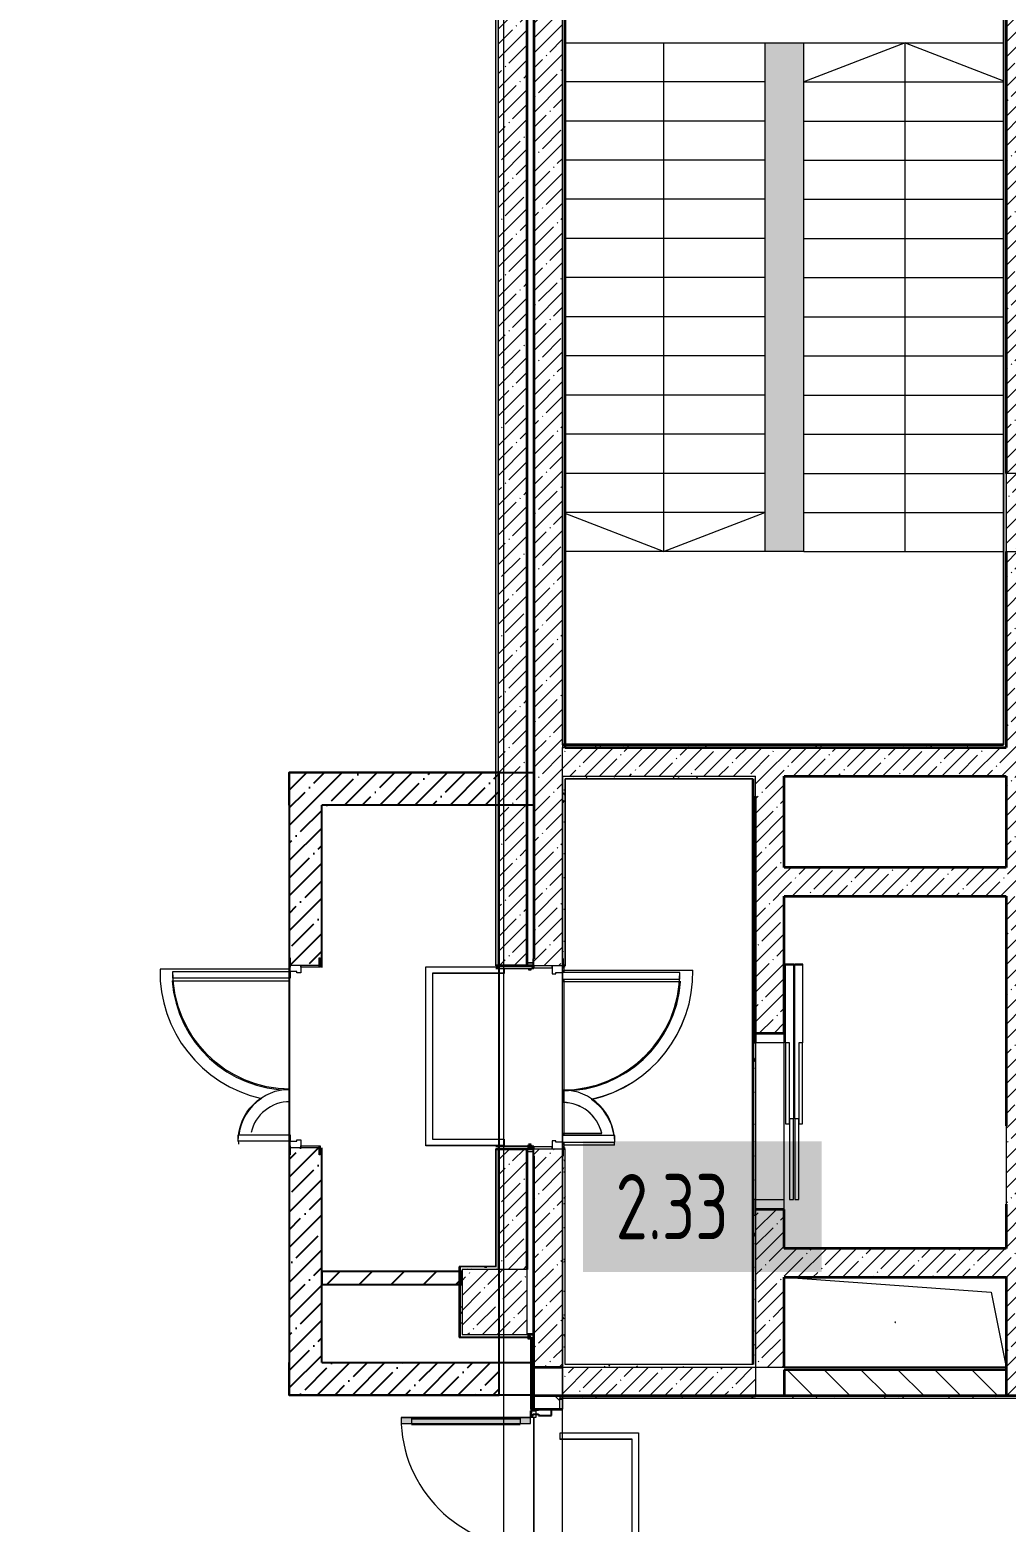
# Model space of a CAD drawing. Header units: millimetres. Extents: x 3914 to 443608, y -156176 to 78197.
# Drawn here: x 209643 to 217124, y -136715 to -125279 of the extents above; entities that cross this region are included whole.
import ezdxf

# ---------------------------------------------------------------- set-up
doc = ezdxf.new("R2010")
doc.units = ezdxf.units.MM
doc.linetypes.add('Осевая', pattern=[6350, 1270, -952.5, 3175, -952.5])
doc.layers.add('A-AREA-PATT-2', color=7, linetype='Continuous', lineweight=5, true_color=0xcde0ef, transparency=1)
for name, color, linetype, lineweight in [('A-DETL-GENF', 7, 'Continuous', 9), ('A-DOOR-1', 7, 'Continuous', 5), ('A-FLOR', 7, 'Continuous', 9), ('A-FLOR-PATT-1', 7, 'Continuous', 5), ('A-GENM', 7, 'Continuous', 9), ('A-GLAZ-CWMG', 7, 'Continuous', 9), ('A-GLAZ-CWMG-1', 7, 'Continuous', 25), ('A-WALL', 7, 'Continuous', 5), ('A-WALL-1', 7, 'Continuous', 35), ('I-WALL', 7, 'Continuous', 5), ('S-COLS', 7, 'Continuous', 9), ('S-COLS-1', 7, 'Continuous', 5), ('S-STRS', 7, 'Continuous', 9), ('S-STRS-ANNO', 7, 'Continuous', 5), ('Оси', 7, 'Continuous', 9), ('Оси-2', 7, 'Осевая', 9)]:
    doc.layers.add(name, color=color, linetype=linetype, lineweight=lineweight)
doc.layers.add('A-DOOR-FRAM-1', color=7, linetype='Continuous', lineweight=5, true_color=0xc0c0c0)
doc.layers.add('A-WALL-FNSH-1', color=9, linetype='Continuous', lineweight=5, true_color=0x808080)
doc.styles.add('СПДС', font='ГОСТ тип А.ttf', dxfattribs={"width": 0.9})
pattern_1 = [(45, (174964.42, -145977.62), (-114.04925, 114.04925), []), (45, (175078.47, -145977.62), (-114.04925, 114.04925), [201.612, -40.322, 6.706, -33.617])]
pattern_2 = [(135, (174964.42, -145977.62), (-141.4214, -141.4214), [])]
pattern_3 = [(0, (174964.42, -145977.62), (243.84, 60.96), [20.117, -162.763, 20.117, -162.763, -975.36]), (0, (174964.42, -145977.62), (243.84, 60.96), [-365.76, 20.117, -345.643, 20.117, -162.763, -426.72]), (0, (174964.42, -145977.62), (243.84, 60.96), [-914.4, 20.117, -101.803, 20.117, -284.683]), (120, (175055.86, -145947.14), (-174.71291, 180.691634), [20.117, -162.763, 20.117, -162.763, -975.36]), (120, (175055.86, -145947.14), (-174.71291, 180.691634), [-365.76, 20.117, -345.643, 20.117, -162.763, -426.72]), (120, (175055.86, -145947.14), (-174.71291, 180.691634), [-914.4, 20.117, -101.803, 20.117, -284.683]), (240, (175086.34, -145825.22), (-69.12709, -241.651634), [20.117, -162.763, 20.117, -162.763, -975.36]), (240, (175086.34, -145825.22), (-69.12709, -241.651634), [-365.76, 20.117, -345.643, 20.117, -162.763, -426.72]), (240, (175086.34, -145825.22), (-69.12709, -241.651634), [-914.4, 20.117, -101.803, 20.117, -284.683])]
pattern_4 = [(45, (26230.43, -145970.69), (-134.70384, 134.70384), []), (45, (26365.13, -145970.69), (-134.70384, 134.70384), [238.125, -47.625, 0, -47.625])]

# ---------------------------------------------------------------- blocks, each defined once
blk = doc.blocks.new('BSC_Колонна _Прямоугольная - 600х600-V314-Объем проектирования 2 этажа')
at = {"layer": 'S-COLS-1'}
h = blk.add_hatch(dxfattribs=at)
h.set_pattern_fill('FP_67', color=256, style=0, pattern_type=2)
h.set_pattern_definition([(45, (-42460, -17000), (-114.04925, 114.04925), []), (45, (-42345.95, -17000), (-114.04925, 114.04925), [201.613, -40.323, 6.706, -33.617])])
h.paths.add_polyline_path([(-300, -300), (300, -300), (300, 300), (-300, 300), (-300, 3)])
for p, q in [((300, 300), (-300, 300)), ((-300, 300), (-300, -300)), ((300, -300), (300, 300)), ((-300, -300), (300, -300))]:
    blk.add_line(p, q, dxfattribs=at)
blk = doc.blocks.new('BSC_Колонна _Прямоугольная - 500х500-V428-Объем проектирования 2 этажа')
at = {"layer": 'S-COLS-1'}
h = blk.add_hatch(dxfattribs=at)
h.set_pattern_fill('FP_180', color=256, style=0, pattern_type=2)
h.set_pattern_definition([(45, (-38240, -10950), (-114.04925, 114.04925), []), (45, (-38125.95, -10950), (-114.04925, 114.04925), [201.613, -40.323, 6.706, -33.617])])
h.paths.add_polyline_path([(177, -250), (250, -250), (250, 250), (-250, 250), (-250, -250)])
for p, q in [((250, 250), (-250, 250)), ((-250, 250), (-250, -250)), ((250, -250), (250, 250)), ((-250, -250), (250, -250))]:
    blk.add_line(p, q, dxfattribs=at)
blk = doc.blocks.new('GM_Отверстие прямоугольное _в плите_ - Отверстие-24275187-Объем проектирования 2 этажа')
at = {"layer": 'A-GENM'}
for p, q in [((-230, 735), (345, 850)), ((345, 850), (345, -850)), ((345, -850), (345, 850)), ((-345, -850), (-230, 735))]:
    blk.add_line(p, q, dxfattribs=at)
for start, end in [(360, 180), (180, 360)]:
    blk.add_arc((0, 0), 2.5, start, end, dxfattribs=at)
blk = doc.blocks.new('Прямоугольный импост - Импост структурный с накладкой - 160мм Темный-31239248-Объем проектирования 2 этажа')
at = {"layer": 'A-GLAZ-CWMG-1'}
for p, q in [((0, 17), (-50, 17)), ((-50, 17), (-50, 0)), ((-50, 0), (-40, 0)), ((-40, 0), (-40, -40)), ((-10, -40), (-10, 0)), ((-10, 0), (0, 0)), ((0, 0), (0, 17)), ((-40, -40), (-50, -40)), ((-50, -40), (-50, -140)), ((0, -40), (-10, -40)), ((0, -140), (0, -40)), ((-50, -140), (0, -140))]:
    blk.add_line(p, q, dxfattribs=at)
blk = doc.blocks.new('110_Дверь_СКБ_2Ст - Д-2 1450x2100h_Лестничная клетка EIS60-31576737-Объем проектирования 2 этажа')
at = {"layer": 'A-DOOR-1'}
for p, q in [((-637.5, 1010), (-637.5, 110)), ((-587.5, 1010), (-637.5, 1010)), ((-587.5, 110), (-587.5, 1010)), ((662.5, 510), (612.5, 510)), ((612.5, 510), (612.5, 110)), ((662.5, 110), (662.5, 510)), ((-637.5, 110), (-587.5, 110)), ((612.5, 110), (662.5, 110))]:
    blk.add_line(p, q, dxfattribs=at)
for centre, radius, start, end in [((-637.5, 110), 900, 0, 90), ((662.5, 110), 400, 90, 180)]:
    blk.add_arc(centre, radius, start, end, dxfattribs=at)
at = {"layer": 'A-DOOR-FRAM-1'}
for p, q in [((-672.5, 118), (-742.5, 118)), ((-742.5, 118), (-742.5, 110)), ((-672.5, 110), (-672.5, 118)), ((767.5, 118), (697.5, 118)), ((697.5, 118), (697.5, 110)), ((767.5, 110), (767.5, 118)), ((-742.5, 110), (-672.5, 110)), ((-637.5, 110), (-687.5, 110)), ((-687.5, 110), (-687.5, 30)), ((-687.5, 30), (-627.5, 30)), ((-672.5, 30), (-687.5, 30)), ((-687.5, 30), (-687.5, -110)), ((-672.5, -110), (-672.5, 30)), ((-637.5, 60), (-637.5, 110)), ((-627.5, 60), (-637.5, 60)), ((-627.5, 30), (-627.5, 60)), ((662.5, 60), (652.5, 60)), ((652.5, 60), (652.5, 30)), ((652.5, 30), (712.5, 30)), ((662.5, 110), (662.5, 60)), ((712.5, 110), (662.5, 110)), ((697.5, 110), (767.5, 110)), ((712.5, 30), (697.5, 30)), ((697.5, 30), (697.5, -110)), ((712.5, 30), (712.5, 110)), ((712.5, -110), (712.5, 30)), ((-672.5, -110), (-742.5, -110)), ((-742.5, -110), (-742.5, -118)), ((-687.5, -110), (-672.5, -110)), ((-672.5, -118), (-672.5, -110)), ((697.5, -110), (712.5, -110)), ((767.5, -110), (697.5, -110)), ((697.5, -110), (697.5, -118)), ((767.5, -118), (767.5, -110)), ((-742.5, -118), (-672.5, -118)), ((697.5, -118), (767.5, -118))]:
    blk.add_line(p, q, dxfattribs=at)

msp = doc.modelspace()

# ---------------------------------------------------------------- hatches: boundary and pattern name
at = {"linetype": 'ByBlock', "ltscale": 0.5}
h = msp.add_hatch(dxfattribs=at)
h.set_pattern_fill('ANSI35', color=256, scale=30)
h.set_pattern_definition(pattern_4)
h.paths.add_polyline_path([(211879.7, -131220.7), (213239.7, -131220.7), (213239.7, -130970.7), (211629.7, -130970.7), (211629.7, -131220.7), (211629.7, -132465.2), (211879.7, -132465.2)])
h = msp.add_hatch(dxfattribs=at)
h.set_pattern_fill('ANSI35', color=256, scale=30)
h.set_pattern_definition(pattern_4)
h.paths.add_polyline_path([(211879.7, -133845.7), (211629.7, -133845.7), (211629.7, -135740.7), (213239.7, -135740.7), (213239.7, -135490.7), (211879.7, -135490.7)])
h = msp.add_hatch()
h.set_pattern_fill('ANSI31', color=256, scale=55)
h.set_pattern_definition([(45, (380452.84, -118978.15), (-123.47852, 123.47852), [])])
h.paths.add_polyline_path([(212954.4, -134793.2), (211879.7, -134793.2), (211879.7, -134892.8), (212954.4, -134892.8)])
at = {"layer": 'A-AREA-PATT-2'}
h = msp.add_hatch(color=256, dxfattribs=at)
h.paths.add_polyline_path([(215574.4, -129277.6), (215574.4, -125377.6), (215274.4, -125377.6), (215274.4, -129277.6)])
h.paths.add_polyline_path([(213744.4, -125377.6), (213744.4, -125370.1), (213734.4, -125370.1), (213734.4, -125377.6), (213741.4, -125377.6)])
h = msp.add_hatch(color=256, dxfattribs=at)
h.paths.add_polyline_path([(213480.4, -138057.1), (213483.9, -138056.6), (213481.8, -138046.6), (213473.9, -138046.6), (213473.9, -138057.1)])
h.paths.add_polyline_path([(195214.4, -138057.1), (195214.4, -137447.2), (195184.4, -137447.2), (195184.4, -138057.1), (195209.4, -138057.1)])
h.paths.add_polyline_path([(213483.4, -137987.6), (213483.9, -137986.4), (213483.9, -137897.6), (213480.4, -137897.6), (213480.4, -137947.6), (213483.4, -137947.6), (213483.4, -137977.6)])
h.paths.add_polyline_path([(213480.4, -135912.6), (213483.9, -135912.6), (213483.4, -135862.6), (213480.4, -135862.6)])
h.paths.add_polyline_path([(195214.4, -135702.2), (195214.4, -135097.6), (195194.9, -135099.6), (195194.9, -135702.2)])
h.paths.add_polyline_path([(213458.9, -135308.6), (213478.9, -135308.6), (213478.9, -135298.1), (213458.9, -135298.1)])
h.paths.add_polyline_path([(207624.4, -132237.6), (207664.4, -132237.6), (207662.5, -132218.1), (207614.4, -132218.1), (207614.4, -132237.6)])
h.paths.add_polyline_path([(206264.4, -132237.6), (206314.4, -132237.6), (206312.5, -132218.1), (206264.4, -132218.1)])
h.paths.add_polyline_path([(208614.4, -127107.6), (208614.4, -127057.6), (208594.9, -127059.6), (208594.9, -127107.6)])
h.paths.add_polyline_path([(208594.9, -125757.6), (208614.4, -125757.6), (208614.4, -125707.6), (208594.9, -125709.6), (208594.9, -125755.7)])
at = {"layer": 'A-FLOR-PATT-1'}
h = msp.add_hatch(color=256, dxfattribs=at)
h.paths.add_polyline_path([(188594.3, -138077.6), (188634.3, -138077.6), (188634.3, -137247.6), (188594.3, -137247.6), (188594.3, -138073.9)])
h.paths.add_polyline_path([(199264.4, -138077.6), (199264.4, -137747.6), (199224.4, -137747.6), (199224.4, -138077.6)])
h.paths.add_polyline_path([(189854.3, -138077.6), (189894.3, -138077.6), (189894.3, -137747.6), (189854.3, -137747.6), (189854.3, -138057.6)])
h.paths.add_polyline_path([(197964.4, -138077.6), (198004.4, -138077.6), (198004.4, -137247.6), (197964.4, -137247.6), (197964.4, -138057.6)])
h.paths.add_polyline_path([(180359.4, -138062.6), (180359.4, -137662.6), (180319.4, -137662.6), (180319.4, -138062.6)])
h.paths.add_polyline_path([(179104.4, -138062.6), (179104.4, -137167.6), (179064.4, -137167.6), (179064.4, -138062.6), (179094.4, -138062.6)])
h.paths.add_polyline_path([(213480.4, -137947.6), (213480.4, -137902.6), (212487.9, -137902.6), (212487.9, -137947.6), (213478.9, -137947.6)])
h.paths.add_polyline_path([(194974.4, -137457.2), (195054.4, -137457.2), (195054.4, -137412.2), (194214.4, -137412.2), (194214.4, -137457.2), (194590.3, -137457.2)])
h.paths.add_polyline_path([(213088, -135957.6), (213480.4, -135957.6), (213480.4, -135912.6), (212487.9, -135912.6), (212487.9, -135957.6), (212954.4, -135957.6)])
h.paths.add_polyline_path([(194229.4, -135787.2), (195054.4, -135787.2), (195054.4, -135742.2), (194229.4, -135742.2)])
h.paths.add_polyline_path([(206359.4, -133017.6), (206359.4, -132197.6), (206314.4, -132197.6), (206314.4, -133017.6)])
h.paths.add_polyline_path([(207624.4, -132517.6), (207624.4, -132237.6), (207614.4, -132237.6), (207614.4, -132197.6), (207579.4, -132197.6), (207579.4, -132517.6), (207614.4, -132517.6)])
h.paths.add_polyline_path([(208997.1, -127057.6), (209394.4, -127057.6), (209394.4, -127012.6), (208574.4, -127012.6), (208574.4, -127057.6), (208614.4, -127057.6)])
h.paths.add_polyline_path([(208762.6, -125792.6), (208894.4, -125792.6), (208894.4, -125747.6), (208614.4, -125747.6), (208614.4, -125757.6), (208574.4, -125757.6), (208574.4, -125792.6), (208627.5, -125792.6)])
at = {"layer": 'I-WALL'}
h = msp.add_hatch(dxfattribs=at)
h.set_pattern_fill('FP_1', color=256, style=0, pattern_type=2)
h.set_pattern_definition(pattern_1)
h.paths.add_polyline_path([(213234.4, -134777.6), (213454.4, -134777.6), (213454.4, -133852.6), (213234.4, -133852.6), (213234.4, -133877.6)])
h.paths.add_polyline_path([(213454.4, -132452.6), (213454.4, -124402.6), (213234.4, -124402.6), (213234.4, -132452.6), (213381.4, -132452.6)])
h.paths.add_polyline_path([(213454.4, -123002.6), (213454.4, -122577.6), (213234.4, -122577.6), (213234.4, -123002.6), (213381.4, -123002.6)])
h = msp.add_hatch(dxfattribs=at)
h.set_pattern_fill('FP_1', color=256, style=0, pattern_type=2)
h.set_pattern_definition(pattern_1)
h.paths.add_polyline_path([(213504.4, -135527.6), (213724.4, -135527.6), (213724.4, -133852.6), (213504.4, -133852.6), (213504.4, -135297.6)])
h.paths.add_polyline_path([(213724.4, -132452.6), (213724.4, -124402.6), (213504.4, -124402.6), (213504.4, -132452.6), (213720, -132452.6)])
h.paths.add_polyline_path([(213716, -123002.6), (213724.4, -123002.6), (213724.4, -122577.6), (213615.2, -122577.6), (213504.4, -122557.3), (213504.4, -123002.6), (213674.4, -123002.6)])
h = msp.add_hatch(dxfattribs=at)
h.set_pattern_fill('FP_191', color=256, style=0, pattern_type=2)
h.set_pattern_definition(pattern_3)
h.paths.add_polyline_path([(213744.4, -130777.6), (213744.4, -124402.6), (213732.4, -124402.6), (213732.4, -124457.6), (213724.4, -124457.6), (213724.4, -130777.6)])
h.paths.add_polyline_path([(213732.4, -123002.6), (213744.4, -123002.6), (213744.4, -122598.6), (213724.4, -122598), (213724.4, -122947.6), (213732.4, -122947.6), (213732.4, -122994.6)])
h = msp.add_hatch(dxfattribs=at)
h.set_pattern_fill('FP_191', color=256, style=0, pattern_type=2)
h.set_pattern_definition(pattern_3)
h.paths.add_polyline_path([(217124.4, -130757.6), (217124.4, -122597.6), (217104.4, -122598.6), (217104.4, -130757.6)])
h = msp.add_hatch(dxfattribs=at)
h.set_pattern_fill('FP_191', color=256, style=0, pattern_type=2)
h.set_pattern_definition(pattern_3)
h.paths.add_polyline_path([(213234.4, -134777.6), (213234.4, -133852.6), (213214.4, -133852.6), (213214.4, -134756.6)])
h.paths.add_polyline_path([(213214.4, -134777.6), (213234.4, -134777.6), (213214.4, -134757.6)])
h.paths.add_polyline_path([(213214.4, -132452.6), (213234.4, -132452.6), (213234.1, -124402.6), (213214.4, -124402.6), (213214.4, -132427.6)])
h.paths.add_polyline_path([(213214.8, -123002.6), (213234.4, -123002.6), (213234.4, -122961.1), (213214.4, -122974.6), (213214.4, -123002.6)])
h = msp.add_hatch(dxfattribs=at)
h.set_pattern_fill('FP_1', color=256, style=0, pattern_type=2)
h.set_pattern_definition(pattern_1)
h.paths.add_polyline_path([(217124.4, -128677.6), (217344.4, -128677.6), (217344.3, -123277.6), (217124.4, -123277.6), (217124.4, -126923.2)])
h = msp.add_hatch(dxfattribs=at)
h.set_pattern_fill('FP_1', color=256, style=0, pattern_type=2)
h.set_pattern_definition(pattern_1)
h.paths.add_polyline_path([(217124.4, -130777.6), (217344.4, -130777.6), (217344.4, -129277.6), (217124.4, -129277.6)])
h = msp.add_hatch(dxfattribs=at)
h.set_pattern_fill('FP_1', color=256, style=0, pattern_type=2)
h.set_pattern_definition(pattern_1)
h.paths.add_polyline_path([(217344.4, -130997.6), (217344.4, -130777.6), (213724.4, -130777.6), (213724.4, -130997.6), (217124.4, -130997.6)])
h = msp.add_hatch(dxfattribs=at)
h.set_pattern_fill('FP_191', color=256, style=0, pattern_type=2)
h.set_pattern_definition(pattern_3)
h.paths.add_polyline_path([(215204.4, -130777.6), (217124.4, -130777.6), (217103.4, -130757.6), (213744.4, -130758.3), (213744.4, -130777.6), (214826.9, -130777.6)])
h.paths.add_polyline_path([(217124.4, -130777.6), (217124.4, -130757.6), (217104.4, -130757.6)])
h = msp.add_hatch(dxfattribs=at)
h.set_pattern_fill('FP_191', color=256, style=0, pattern_type=2)
h.set_pattern_definition(pattern_3)
h.paths.add_polyline_path([(215204.4, -130997.6), (213724.4, -130997.6), (213724.4, -131017.6), (215183.4, -131017.6)])
h.paths.add_polyline_path([(215194.1, -131017.6), (215204.4, -131017.6), (215204.4, -130997.6), (215184.4, -131017.6)])
h = msp.add_hatch(dxfattribs=at)
h.set_pattern_fill('FP_191', color=256, style=0, pattern_type=2)
h.set_pattern_definition(pattern_3)
h.paths.add_polyline_path([(213724.4, -135527.6), (213744.4, -135506.6), (213744.4, -133852.6), (213732.4, -133852.6), (213732.4, -133907.6), (213724.4, -133907.6), (213724.4, -135524.6)])
h.paths.add_polyline_path([(213744.4, -135527.6), (213744.4, -135507.6), (213724.4, -135527.6)])
h.paths.add_polyline_path([(213732.4, -132452.6), (213744.4, -132452.6), (213744.4, -131018.6), (213724.4, -131017.6), (213725.2, -132397.6), (213732.4, -132397.6), (213732.4, -132444.6)])
h = msp.add_hatch(dxfattribs=at)
h.set_pattern_fill('FP_191', color=256, style=0, pattern_type=2)
h.set_pattern_definition(pattern_3)
h.paths.add_polyline_path([(215186.5, -135507.6), (215204.4, -135507.6), (215204.4, -131017.6), (215184.4, -131019.4), (215184.4, -135507.6)])
h = msp.add_hatch(dxfattribs=at)
h.set_pattern_fill('FP_1', color=256, style=0, pattern_type=2)
h.set_pattern_definition(pattern_1)
h.paths.add_polyline_path([(215424.4, -131697.6), (215424.4, -130997.6), (215204.4, -130997.6), (215204.4, -131697.6)])
h = msp.add_hatch(dxfattribs=at)
h.set_pattern_fill('FP_1', color=256, style=0, pattern_type=2)
h.set_pattern_definition(pattern_1)
h.paths.add_polyline_path([(217344.4, -135747.6), (217344.4, -134277.6), (217124.4, -134277.6), (217124.4, -135747.6)])
h.paths.add_polyline_path([(217124.4, -133677.6), (217344.4, -133677.6), (217344.4, -130997.6), (217124.4, -130997.6), (217124.4, -133076.6)])
h = msp.add_hatch(dxfattribs=at)
h.set_pattern_fill('FP_1', color=256, style=0, pattern_type=2)
h.set_pattern_definition(pattern_1)
h.paths.add_polyline_path([(215424.4, -135527.6), (215424.4, -134317.6), (215204.4, -134317.6), (215204.4, -135527.6)])
h.paths.add_polyline_path([(215204.4, -132967.6), (215424.4, -132967.6), (215424.4, -131697.6), (215204.4, -131697.6), (215204.4, -131848.5)])
h = msp.add_hatch(dxfattribs=at)
h.set_pattern_fill('FP_1', color=256, style=0, pattern_type=2)
h.set_pattern_definition(pattern_1)
h.paths.add_polyline_path([(215424.4, -131917.6), (217124.4, -131917.6), (217124.4, -131697.6), (215424.4, -131697.6), (215424.4, -131725.8)])
h = msp.add_hatch(dxfattribs=at)
h.set_pattern_fill('FP_191', color=256, style=0, pattern_type=2)
h.set_pattern_definition(pattern_3)
h.paths.add_polyline_path([(213454.4, -132472.6), (213504.4, -132472.6), (213502.1, -132467.6), (213496.4, -132467.6), (213496.4, -132452.6), (213234.4, -132452.6), (213234.4, -132472.6), (213381.4, -132472.6)])
h = msp.add_hatch(dxfattribs=at)
h.set_pattern_fill('FP_191', color=256, style=0, pattern_type=2)
h.set_pattern_definition(pattern_3)
h.paths.add_polyline_path([(213381.4, -133852.6), (213496.4, -133852.6), (213496.4, -133837.6), (213504.4, -133837.6), (213504.4, -133832.6), (213234.4, -133832.6), (213234.4, -133852.6), (213277.6, -133852.6)])
h = msp.add_hatch(dxfattribs=at)
h.set_pattern_fill('FP_1', color=256, style=0, pattern_type=2)
h.set_pattern_definition(pattern_1)
h.paths.add_polyline_path([(217124.4, -134837.6), (217124.4, -134617.6), (215424.4, -134617.6), (215424.4, -134837.6), (216288.2, -134837.6)])
h = msp.add_hatch(dxfattribs=at)
h.set_pattern_fill('FP_191', color=256, style=0, pattern_type=2)
h.set_pattern_definition(pattern_3)
h.paths.add_polyline_path([(212954.4, -134777.6), (213214.4, -134777.6), (213214.4, -134757.6), (212934.4, -134757.6), (212934.4, -134777.6)])
h = msp.add_hatch(dxfattribs=at)
h.set_pattern_fill('FP_191', color=256, style=0, pattern_type=2)
h.set_pattern_definition(pattern_3)
h.paths.add_polyline_path([(212954.4, -135297.6), (212954.4, -134777.6), (212934.4, -134777.6), (212934.4, -135297.6), (212948.9, -135297.6)])
h = msp.add_hatch(dxfattribs=at)
h.set_pattern_fill('FP_191', color=256, style=0, pattern_type=2)
h.set_pattern_definition(pattern_3)
h.paths.add_polyline_path([(212958.4, -135297.6), (213483.4, -135297.6), (213504.4, -135277.6), (212954.4, -135277.6), (212954.4, -135297.6)])
h.paths.add_polyline_path([(213501.3, -135297.6), (213504.4, -135297.6), (213504.4, -135277.6), (213484.4, -135297.6)])
h = msp.add_hatch(dxfattribs=at)
h.set_pattern_fill('FP_191', color=256, style=0, pattern_type=2)
h.set_pattern_definition(pattern_3)
h.paths.add_polyline_path([(213504.4, -138057.6), (213504.4, -137977.6), (213484.4, -137977.6), (213484.4, -138056.6), (213500.5, -138057.4)])
h.paths.add_polyline_path([(213484.4, -135847.6), (213504.4, -135847.6), (213504.4, -135297.6), (213484.4, -135297.6), (213484.4, -135747.6)])
h = msp.add_hatch(dxfattribs=at)
h.set_pattern_fill('FP_191', color=256, style=0, pattern_type=2)
h.set_pattern_definition(pattern_3)
h.paths.add_polyline_path([(215204.4, -135527.6), (215204.4, -135507.6), (215184.4, -135507.6), (215199.5, -135522.7)])
h.paths.add_polyline_path([(214826.9, -135527.6), (215204.4, -135527.6), (215183.4, -135507.6), (213745.4, -135507.6), (213744.7, -135527.6), (214104.2, -135527.6)])
h = msp.add_hatch(dxfattribs=at)
h.set_pattern_fill('FP_1', color=256, style=0, pattern_type=2)
h.set_pattern_definition(pattern_1)
h.paths.add_polyline_path([(215204.4, -135747.6), (215204.4, -135527.6), (213724.4, -135527.6), (213724.4, -135747.6), (214826.9, -135747.6)])
h = msp.add_hatch(dxfattribs=at)
h.set_pattern_fill('FP_23', color=256, style=0, pattern_type=2)
h.set_pattern_definition(pattern_2)
h.paths.add_polyline_path([(217124.4, -135747.6), (217124.4, -135547.6), (215424.4, -135547.6), (215424.4, -135747.6), (216100.8, -135747.6)])
h = msp.add_hatch(dxfattribs=at)
h.set_pattern_fill('FP_23', color=256, style=0, pattern_type=2)
h.set_pattern_definition(pattern_2)
h.paths.add_polyline_path([(213684.1, -138077.6), (213704.4, -138077.6), (213704.4, -137977.6), (213504.4, -137977.6), (213504.4, -138077.6)])
h.paths.add_polyline_path([(213504.4, -135847.6), (213704.4, -135847.6), (213704.4, -135747.6), (213504.4, -135747.6)])
h = msp.add_hatch(dxfattribs=at)
h.set_pattern_fill('FP_191', color=256, style=0, pattern_type=2)
h.set_pattern_definition(pattern_3)
h.paths.add_polyline_path([(217124.4, -135767.6), (217344.4, -135767.6), (217344.4, -135747.6), (213704.4, -135747.6), (213704.4, -135767.6), (217021.4, -135767.6)])
at = {"layer": 'S-COLS-1'}
h = msp.add_hatch(dxfattribs=at)
h.set_pattern_fill('FP_1', color=256, style=0, pattern_type=2)
h.set_pattern_definition(pattern_1)
h.paths.add_polyline_path([(217724.4, -134277.6), (217724.4, -133677.6), (217124.4, -133677.6), (217124.4, -134277.6), (217717.8, -134277.6)])

# ---------------------------------------------------------------- linework, layer by layer
at = {"linetype": 'ByBlock', "ltscale": 0.5}
for points in [[(211629.7, -133845.7), (211629.7, -135740.7), (213239.7, -135740.7), (213239.7, -130970.7), (211629.7, -130970.7), (211629.7, -132465.2)], [(211879.7, -130970.7), (211629.7, -130970.7), (211629.7, -132465.2)], [(211629.7, -131220.7), (211629.7, -131220.7), (211629.7, -130970.7), (213505.6, -130970.7), (213505.6, -131220.7), (211879.7, -131220.7)], [(211879.7, -132465.2), (211879.7, -131220.7)], [(211629.7, -133845.7), (211629.7, -135740.7), (211879.7, -135740.7)], [(211879.7, -135490.7), (211879.7, -133845.7)], [(211879.7, -135490.7), (213505.6, -135490.7), (213505.6, -135740.7), (211629.7, -135740.7), (211629.7, -135490.7)]]:
    msp.add_lwpolyline(points, dxfattribs=at)
for points in [[(213239.7, -130970.7), (211629.7, -130970.7), (211629.7, -135740.7), (213239.7, -135740.7)], [(212954.4, -134793.2), (211879.7, -134793.2), (211879.7, -134892.8), (212954.4, -134892.8)]]:
    msp.add_lwpolyline(points, close=True)
at = {"layer": 'A-DETL-GENF'}
for p, q in [((212487.9, -135912.6), (212487.9, -135957.6)), ((212487.9, -135912.6), (213480.4, -135912.6)), ((213480.4, -135912.6), (212487.9, -135912.6)), ((212487.9, -135912.6), (212487.9, -135957.6)), ((212487.9, -135957.6), (213480.4, -135957.6)), ((212487.9, -135957.6), (213480.4, -135957.6)), ((212567.9, -135912.6), (212567.9, -135957.6)), ((212567.9, -135922.6), (213400.4, -135922.6)), ((212567.9, -135966.6), (213400.4, -135966.6)), ((213400.4, -135912.6), (213400.4, -135957.6)), ((213480.4, -135957.6), (213480.4, -135912.6)), ((213480.4, -135957.6), (213480.4, -135912.6))]:
    msp.add_line(p, q, dxfattribs=at)
at = {"layer": 'A-DOOR-1'}
for p, q in [((214624.4, -132502.6), (213724.4, -132502.6)), ((213724.4, -132502.6), (213724.4, -132552.6)), ((214624.4, -132552.6), (214624.4, -132502.6)), ((213724.4, -132552.6), (214624.4, -132552.6)), ((215204.4, -132922.6), (215189.4, -132922.6)), ((215189.4, -132922.6), (215189.4, -133042.6)), ((215204.4, -133042.6), (215204.4, -132922.6)), ((215424.4, -132967.6), (215204.4, -132967.6)), ((215204.4, -132967.6), (215204.4, -133042.6)), ((215424.4, -133042.6), (215424.4, -132967.6)), ((215189.4, -133042.6), (215204.4, -133042.6)), ((215204.4, -133042.6), (215204.4, -134242.6)), ((215424.4, -133042.6), (215204.4, -133042.6)), ((215424.4, -134242.6), (215424.4, -133042.6)), ((215464.4, -133042.6), (215434.4, -133042.6)), ((215434.4, -133042.6), (215434.4, -133662.6)), ((215464.4, -133662.6), (215464.4, -133042.6)), ((215564.4, -133042.6), (215534.4, -133042.6)), ((215534.4, -133042.6), (215534.4, -133662.6)), ((215564.4, -133662.6), (215564.4, -133042.6)), ((215434.4, -133662.6), (215464.4, -133662.6)), ((215494.4, -133622.6), (215464.4, -133622.6)), ((215464.4, -133622.6), (215464.4, -134242.6)), ((215494.4, -134242.6), (215494.4, -133622.6)), ((215534.4, -133622.6), (215504.4, -133622.6)), ((215504.4, -133622.6), (215504.4, -134242.6)), ((215534.4, -134242.6), (215534.4, -133622.6)), ((215534.4, -133662.6), (215564.4, -133662.6)), ((214124.4, -133752.6), (213724.4, -133752.6)), ((213724.4, -133752.6), (213724.4, -133802.6)), ((214124.4, -133802.6), (214124.4, -133752.6)), ((213724.4, -133802.6), (214124.4, -133802.6)), ((215204.4, -134242.6), (215189.4, -134242.6)), ((215189.4, -134242.6), (215189.4, -134362.6)), ((215204.4, -134242.6), (215424.4, -134242.6)), ((215204.4, -134242.6), (215204.4, -134317.6)), ((215204.4, -134362.6), (215204.4, -134242.6)), ((215424.4, -134317.6), (215424.4, -134242.6)), ((215464.4, -134242.6), (215494.4, -134242.6)), ((215504.4, -134242.6), (215534.4, -134242.6)), ((215189.4, -134362.6), (215204.4, -134362.6)), ((215204.4, -134317.6), (215424.4, -134317.6)), ((212487.9, -135912.6), (213480.4, -135912.6)), ((213480.4, -135862.6), (213520.4, -135862.6)), ((213480.4, -135912.6), (213480.4, -135862.6)), ((213520.4, -135912.6), (213480.4, -135912.6)), ((213520.4, -135862.6), (213520.4, -135912.6))]:
    msp.add_line(p, q, dxfattribs=at)
for centre, radius, start, end in [((213724.4, -132502.6), 900, 270, 0), ((213724.4, -133802.6), 400, 0, 90), ((213480.4, -135912.6), 992.5, 180, 270)]:
    msp.add_arc(centre, radius, start, end, dxfattribs=at)
at = {"layer": 'A-DOOR-FRAM-1'}
for p, q in [((213504.4, -132397.6), (213496.4, -132397.6)), ((213496.4, -132397.6), (213496.4, -132467.6)), ((213504.4, -132467.6), (213504.4, -132397.6)), ((213732.4, -132397.6), (213724.4, -132397.6)), ((213724.4, -132397.6), (213724.4, -132467.6)), ((213732.4, -132467.6), (213732.4, -132397.6)), ((213496.4, -132467.6), (213504.4, -132467.6)), ((213644.4, -132452.6), (213504.4, -132452.6)), ((213504.4, -132452.6), (213504.4, -132467.6)), ((213504.4, -132467.6), (213644.4, -132467.6)), ((213724.4, -132452.6), (213644.4, -132452.6)), ((213644.4, -132452.6), (213644.4, -132512.6)), ((213644.4, -132467.6), (213644.4, -132452.6)), ((213644.4, -132512.6), (213674.4, -132512.6)), ((213674.4, -132512.6), (213674.4, -132502.6)), ((213674.4, -132502.6), (213724.4, -132502.6)), ((213724.4, -132502.6), (213724.4, -132452.6)), ((213724.4, -132467.6), (213732.4, -132467.6)), ((215497.4, -132439.6), (215431.4, -132439.6)), ((215431.4, -132439.6), (215431.4, -133042.6)), ((215434.4, -133042.6), (215434.4, -132442.6)), ((215434.4, -132442.6), (215494.4, -132442.6)), ((215494.4, -132442.6), (215494.4, -133622.6)), ((215497.4, -133622.6), (215497.4, -132439.6)), ((215567.4, -132439.6), (215501.4, -132439.6)), ((215501.4, -132439.6), (215501.4, -133622.6)), ((215504.4, -133622.6), (215504.4, -132442.6)), ((215504.4, -132442.6), (215564.4, -132442.6)), ((215564.4, -132442.6), (215564.4, -133042.6)), ((215567.4, -133042.6), (215567.4, -132439.6)), ((215431.4, -133042.6), (215434.4, -133042.6)), ((215564.4, -133042.6), (215567.4, -133042.6)), ((215494.4, -133622.6), (215497.4, -133622.6)), ((215501.4, -133622.6), (215504.4, -133622.6)), ((213674.4, -133792.6), (213644.4, -133792.6)), ((213644.4, -133792.6), (213644.4, -133852.6)), ((213674.4, -133802.6), (213674.4, -133792.6)), ((213496.4, -133837.6), (213496.4, -133907.6)), ((213504.4, -133837.6), (213496.4, -133837.6)), ((213496.4, -133907.6), (213504.4, -133907.6)), ((213504.4, -133837.6), (213504.4, -133852.6)), ((213644.4, -133837.6), (213504.4, -133837.6)), ((213504.4, -133907.6), (213504.4, -133837.6)), ((213504.4, -133852.6), (213644.4, -133852.6)), ((213644.4, -133852.6), (213644.4, -133837.6)), ((213644.4, -133852.6), (213724.4, -133852.6)), ((213724.4, -133802.6), (213674.4, -133802.6)), ((213724.4, -133852.6), (213724.4, -133802.6)), ((213724.4, -133837.6), (213724.4, -133907.6)), ((213732.4, -133837.6), (213724.4, -133837.6)), ((213724.4, -133907.6), (213732.4, -133907.6)), ((213732.4, -133907.6), (213732.4, -133837.6))]:
    msp.add_line(p, q, dxfattribs=at)
at = {"layer": 'A-FLOR'}
for p, q in [((211635.3, -132477.6), (210640.5, -132477.6)), ((212677.6, -133828.5), (212677.6, -132458.6)), ((212677.6, -132458.6), (213234.4, -132458.6)), ((212677.6, -133829.5), (212677.6, -132459.6)), ((212677.6, -132459.6), (213234.4, -132459.6)), ((213277.6, -132508.6), (212727.6, -132508.6)), ((212727.6, -132508.6), (212727.6, -133778.5)), ((213277.6, -132509.6), (212727.6, -132509.6)), ((212727.6, -132509.6), (212727.6, -133779.5)), ((213277.6, -132471.7), (213277.6, -132508.6)), ((213277.6, -132472.6), (213277.6, -132509.6)), ((213454.4, -132426.7), (213496.4, -132426.7)), ((213454.4, -132427.6), (213496.4, -132427.6)), ((213727.8, -132501.7), (213727.8, -132483.5)), ((213727.8, -132483.5), (214722.6, -132483.5)), ((213727.8, -132502.6), (213727.8, -132484.5)), ((213727.8, -132484.5), (214722.6, -132484.5)), ((213734.4, -132451.7), (213734.4, -132483.5)), ((213734.4, -132452.6), (213734.4, -132484.5)), ((213734.4, -132484.2), (213734.4, -132501.7)), ((213734.4, -132485.1), (213734.4, -132502.6)), ((210733, -132567.6), (211635.3, -132567.6)), ((213724.4, -133751.7), (213724.4, -132551.7)), ((213724.4, -133752.6), (213724.4, -132552.6)), ((213727.8, -132573.5), (213727.8, -132551.7)), ((213727.8, -132574.5), (213727.8, -132552.6)), ((214630.1, -132573.5), (213727.8, -132573.5)), ((214630.1, -132574.5), (213727.8, -132574.5)), ((213734.4, -132551.7), (213734.4, -133751.7)), ((213734.4, -132552.6), (213734.4, -133752.6)), ((213727.8, -133498.5), (213727.8, -133408.5)), ((213727.8, -133499.5), (213727.8, -133409.5)), ((212727.6, -133778.5), (213277.6, -133778.5)), ((212727.6, -133779.5), (213277.6, -133779.5)), ((213277.6, -133778.5), (213277.6, -133828.5)), ((213277.6, -133779.5), (213277.6, -133829.5)), ((213727.8, -133751.7), (213727.8, -133734.7)), ((213727.8, -133734.7), (214025, -133734.7)), ((213727.8, -133752.6), (213727.8, -133735.6)), ((213727.8, -133735.6), (214025, -133735.6)), ((213277.6, -133828.5), (212677.6, -133828.5)), ((213277.6, -133829.5), (212677.6, -133829.5)), ((213496.4, -133876.7), (213454.4, -133876.7)), ((213496.4, -133877.6), (213454.4, -133877.6)), ((213727.8, -133824.7), (213727.8, -133801.7)), ((213727.8, -133825.6), (213727.8, -133802.6)), ((214122.3, -133824.7), (213727.8, -133824.7)), ((214122.3, -133825.6), (213727.8, -133825.6)), ((213734.4, -133801.7), (213734.4, -133822.7)), ((213734.4, -133802.6), (213734.4, -133823.6)), ((213734.4, -133824.7), (213734.4, -133851.7)), ((213734.4, -133825.6), (213734.4, -133852.6)), ((213504.4, -135846.7), (213504.4, -135856.7)), ((213504.4, -135856.7), (213504.4, -135846.7)), ((213504.4, -135847.6), (213504.4, -135857.6)), ((213504.4, -135857.6), (213504.4, -135847.6)), ((213504.4, -135911.7), (213504.4, -137896.7)), ((213504.4, -137896.7), (213504.4, -135911.7)), ((213504.4, -135912.6), (213504.4, -137897.6)), ((213504.4, -137897.6), (213504.4, -135912.6)), ((213707.2, -136079.5), (213707.2, -136029.5)), ((213707.2, -136029.5), (214307.2, -136029.5)), ((213707.2, -136080.4), (213707.2, -136030.4)), ((213707.2, -136030.4), (214307.2, -136030.4)), ((214257.2, -136079.5), (213707.2, -136079.5)), ((214257.2, -136080.4), (213707.2, -136080.4)), ((214257.2, -137735.4), (214257.2, -136079.5)), ((214257.2, -137736.4), (214257.2, -136080.4)), ((214307.2, -136029.5), (214307.2, -137785.4)), ((214307.2, -136030.4), (214307.2, -137786.4))]:
    msp.add_line(p, q, dxfattribs=at)
for centre, radius, start, end in [((211635.3, -132497.5), 995, 178.8489, 257.32946), ((211635.3, -132497.5), 995, 178.8489, 257.32946), ((213727.8, -132503.5), 995, 282.67054, 1.1511), ((213727.8, -132503.5), 995, 282.67054, 1.1511), ((213727.8, -132504.5), 995, 282.67054, 1.1511), ((213727.8, -132504.5), 995, 282.67054, 1.1511), ((211635.3, -132497.5), 905, 184.43687, 270), ((211635.3, -132497.5), 905, 184.43687, 270), ((213727.8, -132503.5), 905, 270, 355.56313), ((213727.8, -132503.5), 905, 270, 355.56313), ((213727.8, -132504.5), 905, 270, 355.56313), ((213727.8, -132504.5), 905, 270, 355.56313), ((211635.3, -133797.5), 395, 123.54048, 172.44578), ((211635.3, -133797.5), 395, 123.54048, 172.44578), ((211635.3, -133797.5), 305, 90, 166.9573), ((211635.3, -133797.5), 305, 90, 166.9573), ((213727.8, -133803.5), 305, 13.0427, 90), ((213727.8, -133803.5), 305, 13.0427, 90), ((213727.8, -133804.5), 305, 13.0427, 90), ((213727.8, -133804.5), 305, 13.0427, 90), ((213727.8, -133803.5), 395, 7.55422, 56.45952), ((213727.8, -133803.5), 395, 7.55422, 56.45952), ((213727.8, -133804.5), 395, 7.55422, 56.45952), ((213727.8, -133804.5), 395, 7.55422, 56.45952), ((211635.3, -133797.5), 395, 179.72597, 183.07201), ((211635.3, -133797.5), 395, 179.72597, 183.07201), ((213727.8, -133803.5), 395, 356.92799, 0.27403), ((213727.8, -133803.5), 395, 356.92799, 0.27403), ((213727.8, -133804.5), 395, 356.92799, 0.27403), ((213727.8, -133804.5), 395, 356.92799, 0.27403)]:
    msp.add_arc(centre, radius, start, end, dxfattribs=at)
at = {"layer": 'A-WALL'}
for p, q in [((217104.4, -130757.6), (217104.4, -122598.6)), ((213234.4, -132472.6), (213234.4, -124402.6)), ((213724.4, -130757.6), (213724.4, -124457.6)), ((213724.4, -130997.6), (215204.4, -130997.6)), ((213724.4, -130997.6), (213724.4, -132397.6)), ((215184.4, -131017.6), (213744.4, -131017.6)), ((213744.4, -131017.6), (213744.4, -132452.6)), ((215204.4, -131150.2), (215204.4, -130997.6)), ((213464.4, -132472.6), (213464.4, -132482.6)), ((213464.4, -132482.6), (213484.4, -132482.6)), ((213484.4, -132482.6), (213484.4, -132472.6)), ((213214.4, -134757.6), (213214.4, -133852.6)), ((213234.4, -134777.6), (213234.4, -133832.6)), ((213724.4, -133907.6), (213724.4, -135747.6)), ((213744.4, -135507.6), (213744.4, -133852.6)), ((215204.4, -134242.6), (215204.4, -135747.6)), ((213214.4, -134757.6), (212934.4, -134757.6)), ((213484.4, -135297.6), (212934.4, -135297.6)), ((215184.4, -135507.6), (213745.4, -135507.6)), ((213724.4, -135527.6), (215424.4, -135527.6)), ((213504.4, -135747.6), (213504.4, -135847.6)), ((213704.4, -135847.6), (213704.4, -135767.6)), ((213724.4, -135747.6), (213724.4, -135847.6))]:
    msp.add_line(p, q, dxfattribs=at)
at = {"layer": 'A-WALL-1'}
for p, q in [((217124.4, -123277.6), (217124.4, -128677.6)), ((213454.4, -132452.6), (213454.4, -124402.6)), ((213744.4, -130777.6), (213744.4, -124402.6)), ((213504.4, -124457.6), (213504.4, -132397.6)), ((217124.4, -129277.6), (217124.4, -130777.6)), ((217103.4, -130757.6), (213724.4, -130757.6)), ((213744.4, -130777.6), (217124.4, -130777.6)), ((215184.4, -131017.6), (215184.4, -135507.6)), ((215424.4, -130997.6), (217124.4, -130997.6)), ((215424.4, -131697.6), (215424.4, -130997.6)), ((217124.4, -130997.6), (217124.4, -131697.6)), ((215204.4, -133042.6), (215204.4, -131150.2)), ((217124.4, -131697.6), (215424.4, -131697.6)), ((215424.4, -132967.6), (215424.4, -131917.6)), ((215424.4, -131917.6), (217124.4, -131917.6)), ((217124.4, -131917.6), (217124.4, -133677.6)), ((213496.4, -132452.6), (213214.4, -132452.6)), ((213504.4, -132471.6), (213504.4, -132467.6)), ((213732.4, -132452.6), (213744.4, -132452.6)), ((215204.4, -132967.6), (215424.4, -132967.6)), ((213214.4, -133852.6), (213496.4, -133852.6)), ((213454.4, -134777.6), (213454.4, -133852.6)), ((213464.4, -133822.6), (213464.4, -133842.6)), ((213484.4, -133822.6), (213464.4, -133822.6)), ((213464.4, -133842.6), (213484.4, -133842.6)), ((213484.4, -133842.6), (213484.4, -133822.6)), ((213504.4, -133837.6), (213504.4, -133833.6)), ((213504.4, -135847.6), (213504.4, -133907.6)), ((213744.4, -133852.6), (213732.4, -133852.6)), ((215424.4, -134317.6), (215204.4, -134317.6)), ((215424.4, -134617.6), (215424.4, -134317.6)), ((217124.4, -134277.6), (217124.4, -134617.6)), ((217124.4, -134617.6), (215424.4, -134617.6)), ((212934.4, -134757.6), (212934.4, -135297.6)), ((215424.4, -135527.6), (215424.4, -134837.6)), ((215424.4, -134837.6), (217124.4, -134837.6)), ((217124.4, -134837.6), (217124.4, -135747.6)), ((213504.4, -135277.6), (213454.4, -135277.6)), ((213484.4, -135297.6), (213484.4, -135847.6)), ((213504.4, -135527.6), (213724.4, -135527.6)), ((217124.4, -135547.6), (215424.4, -135547.6)), ((215424.4, -135547.6), (215424.4, -135747.6)), ((213484.4, -135847.6), (213724.4, -135847.6)), ((213724.4, -135747.6), (213504.4, -135747.6)), ((213704.4, -135767.6), (213724.4, -135767.6)), ((213724.4, -135747.6), (215204.4, -135747.6)), ((217344.4, -135747.6), (213724.4, -135747.6))]:
    msp.add_line(p, q, dxfattribs=at)
at = {"layer": 'A-WALL-FNSH-1'}
for p, q in [((217103.4, -122598.6), (217103.4, -130757.6)), ((213214.4, -132452.6), (213214.4, -124402.6)), ((213745.4, -130757.1), (213745.4, -125377.6)), ((213744.4, -130757.1), (213745.4, -130757.1)), ((213745.4, -131018.6), (215183.4, -131018.6)), ((213745.4, -132452.6), (213745.4, -131018.6)), ((215183.4, -131018.6), (215183.4, -135506.6)), ((213213.4, -132452.6), (213214.4, -132452.6)), ((213504.4, -132471.6), (213214.4, -132471.6)), ((213214.4, -132471.6), (213214.4, -132472.6)), ((213214.4, -132472.6), (213504.4, -132472.6)), ((213504.4, -132472.6), (213504.4, -132471.6)), ((213744.4, -132452.6), (213745.4, -132452.6)), ((213214.4, -133852.6), (213213.4, -133852.6)), ((213213.4, -133852.6), (213213.4, -134756.6)), ((213504.4, -133832.6), (213214.4, -133832.6)), ((213214.4, -133832.6), (213214.4, -133833.6)), ((213214.4, -133833.6), (213504.4, -133833.6)), ((213504.4, -133833.6), (213504.4, -133832.6)), ((213745.4, -133852.6), (213744.4, -133852.6)), ((213745.4, -135507.6), (213745.4, -133852.6)), ((212933.4, -134756.6), (212933.4, -135298.6)), ((213213.4, -134756.6), (212933.4, -134756.6)), ((212933.4, -135298.6), (213483.4, -135298.6)), ((213458.9, -135288.6), (213458.9, -135308.6)), ((213478.9, -135288.6), (213458.9, -135288.6)), ((213458.9, -135308.6), (213478.9, -135308.6)), ((213478.9, -135308.6), (213478.9, -135288.6)), ((213483.4, -135298.6), (213483.4, -135847.6)), ((215183.4, -135506.6), (213744.4, -135506.6)), ((213744.4, -135507.6), (213745.4, -135507.6)), ((213483.4, -135847.6), (213484.4, -135847.6)), ((217364.4, -135767.6), (213724.4, -135767.6)), ((213724.4, -135847.6), (213725.4, -135847.6)), ((213725.4, -135847.6), (213725.4, -135768.6))]:
    msp.add_line(p, q, dxfattribs=at)
at = {"layer": 'I-WALL'}
for p, q in [((213745.4, -124402.6), (213745.4, -125377.6)), ((213745.4, -125370.1), (213744.4, -125370.1)), ((213744.4, -125377.6), (213745.4, -125377.6)), ((217103.4, -129357.2), (217104.4, -129357.2)), ((213724.4, -130757.6), (213724.4, -130777.6)), ((213724.4, -130777.6), (213744.4, -130777.6)), ((217103.4, -130757.6), (217104.4, -130757.6)), ((213724.4, -135747.6), (213704.4, -135747.6)), ((213704.4, -135747.6), (213704.4, -135767.6))]:
    msp.add_line(p, q, dxfattribs=at)
at = {"layer": 'S-COLS-1'}
msp.add_line((217124.4, -133677.6), (217124.4, -134277.6), dxfattribs=at)
at = {"layer": 'S-STRS'}
for p, q in [((213744.4, -125377.6), (215574.4, -125377.6)), ((215274.4, -125377.6), (215274.4, -125677.6)), ((215574.4, -125377.6), (217104.4, -125377.6)), ((215574.4, -125677.6), (215574.4, -125377.6)), ((215574.4, -125377.6), (217104.4, -125377.6)), ((215274.4, -125677.6), (213744.4, -125677.6)), ((215274.4, -125677.6), (213744.4, -125677.6)), ((215274.4, -125677.6), (215274.4, -125977.6)), ((215574.4, -125977.6), (215574.4, -125677.6)), ((215574.4, -125677.6), (217104.4, -125677.6)), ((215574.4, -125677.6), (217104.4, -125677.6)), ((215274.4, -125977.6), (213744.4, -125977.6)), ((215274.4, -125977.6), (213744.4, -125977.6)), ((215274.4, -125977.6), (215274.4, -126277.6)), ((215574.4, -126277.6), (215574.4, -125977.6)), ((215574.4, -125977.6), (217104.4, -125977.6)), ((215574.4, -125977.6), (217104.4, -125977.6)), ((215274.4, -126277.6), (213744.4, -126277.6)), ((215274.4, -126277.6), (213744.4, -126277.6)), ((215274.4, -126277.6), (215274.4, -126577.6)), ((215574.4, -126577.6), (215574.4, -126277.6)), ((215574.4, -126277.6), (217104.4, -126277.6)), ((215574.4, -126277.6), (217104.4, -126277.6)), ((215274.4, -126577.6), (213744.4, -126577.6)), ((215274.4, -126577.6), (213744.4, -126577.6)), ((215274.4, -126577.6), (215274.4, -126877.6)), ((215574.4, -126877.6), (215574.4, -126577.6)), ((215574.4, -126577.6), (217104.4, -126577.6)), ((215574.4, -126577.6), (217104.4, -126577.6)), ((215274.4, -126877.6), (213744.4, -126877.6)), ((215274.4, -126877.6), (213744.4, -126877.6)), ((215274.4, -126877.6), (215274.4, -127177.6)), ((215574.4, -127177.6), (215574.4, -126877.6)), ((215574.4, -126877.6), (217104.4, -126877.6)), ((215574.4, -126877.6), (217104.4, -126877.6)), ((215274.4, -127177.6), (213744.4, -127177.6)), ((215274.4, -127177.6), (213744.4, -127177.6)), ((215274.4, -127177.6), (215274.4, -127477.6)), ((215574.4, -127477.6), (215574.4, -127177.6)), ((215574.4, -127177.6), (217104.4, -127177.6)), ((215574.4, -127177.6), (217104.4, -127177.6)), ((215274.4, -127477.6), (213744.4, -127477.6)), ((215274.4, -127477.6), (213744.4, -127477.6)), ((215274.4, -127477.6), (215274.4, -127777.6)), ((215574.4, -127777.6), (215574.4, -127477.6)), ((215574.4, -127477.6), (217104.4, -127477.6)), ((215574.4, -127477.6), (217104.4, -127477.6)), ((215274.4, -127777.6), (213744.4, -127777.6)), ((215274.4, -127777.6), (213744.4, -127777.6)), ((215274.4, -127777.6), (215274.4, -128077.6)), ((215574.4, -128077.6), (215574.4, -127777.6)), ((215574.4, -127777.6), (217104.4, -127777.6)), ((215574.4, -127777.6), (217104.4, -127777.6)), ((215274.4, -128077.6), (213744.4, -128077.6)), ((215274.4, -128077.6), (213744.4, -128077.6)), ((215274.4, -128077.6), (215274.4, -128377.6)), ((215574.4, -128377.6), (215574.4, -128077.6)), ((215574.4, -128077.6), (217104.4, -128077.6)), ((215574.4, -128077.6), (217104.4, -128077.6)), ((215274.4, -128377.6), (213744.4, -128377.6)), ((215274.4, -128377.6), (213744.4, -128377.6)), ((215274.4, -128377.6), (215274.4, -128677.6)), ((215574.4, -128677.6), (215574.4, -128377.6)), ((215574.4, -128377.6), (217104.4, -128377.6)), ((215574.4, -128377.6), (217104.4, -128377.6)), ((215274.4, -128677.6), (213744.4, -128677.6)), ((215274.4, -128677.6), (213744.4, -128677.6)), ((215274.4, -128677.6), (215274.4, -128977.6)), ((215574.4, -128977.6), (215574.4, -128677.6)), ((215574.4, -128677.6), (217104.4, -128677.6)), ((215574.4, -128677.6), (217104.4, -128677.6)), ((215274.4, -128977.6), (213744.4, -128977.6)), ((215274.4, -128977.6), (213744.4, -128977.6)), ((215274.4, -128977.6), (215274.4, -129277.6)), ((215574.4, -129277.6), (215574.4, -128977.6)), ((215574.4, -128977.6), (217104.4, -128977.6)), ((215574.4, -128977.6), (217104.4, -128977.6)), ((215274.4, -129277.6), (213744.4, -129277.6)), ((215274.4, -129277.6), (213744.4, -129277.6)), ((215574.4, -129277.6), (215274.4, -129277.6)), ((215574.4, -129277.6), (217104.4, -129277.6)), ((215574.4, -129277.6), (217104.4, -129277.6))]:
    msp.add_line(p, q, dxfattribs=at)
at = {"layer": 'S-STRS-ANNO'}
for p, q in [((214499.4, -125377.6), (214499.4, -125677.6)), ((216349.4, -125377.6), (215574.4, -125677.6)), ((216349.4, -125677.6), (216349.4, -125377.6)), ((216349.4, -125377.6), (217104.4, -125669.9)), ((214499.4, -125677.6), (214499.4, -125977.6)), ((216349.4, -125977.6), (216349.4, -125677.6)), ((214499.4, -125977.6), (214499.4, -126277.6)), ((216349.4, -126277.6), (216349.4, -125977.6)), ((214499.4, -126277.6), (214499.4, -126577.6)), ((216349.4, -126577.6), (216349.4, -126277.6)), ((214499.4, -126577.6), (214499.4, -126877.6)), ((216349.4, -126877.6), (216349.4, -126577.6)), ((214499.4, -126877.6), (214499.4, -127177.6)), ((216349.4, -127177.6), (216349.4, -126877.6)), ((214499.4, -127177.6), (214499.4, -127477.6)), ((216349.4, -127477.6), (216349.4, -127177.6)), ((214499.4, -127477.6), (214499.4, -127777.6)), ((216349.4, -127777.6), (216349.4, -127477.6)), ((214499.4, -127777.6), (214499.4, -128077.6)), ((216349.4, -128077.6), (216349.4, -127777.6)), ((214499.4, -128077.6), (214499.4, -128377.6)), ((216349.4, -128377.6), (216349.4, -128077.6)), ((214499.4, -128377.6), (214499.4, -128677.6)), ((216349.4, -128677.6), (216349.4, -128377.6)), ((214499.4, -128677.6), (214499.4, -128977.6)), ((216349.4, -128977.6), (216349.4, -128677.6)), ((214499.4, -129277.6), (213744.4, -128985.4)), ((214499.4, -128977.6), (214499.4, -129277.6)), ((214499.4, -129277.6), (215274.4, -128977.6)), ((216349.4, -129277.6), (216349.4, -128977.6))]:
    msp.add_line(p, q, dxfattribs=at)
at = {"layer": 'Оси'}
for points in [[(213274.4, -147883.9), (213274.4, -142883.9), (213274.4, -127199.9), (213274.4, -122199.9)], [(214378.8, -147883.9), (214378.8, -147180), (213724.4, -146652.4), (213724.4, -141652.4), (213724.4, -135777.6), (213724.4, -130777.6)]]:
    msp.add_lwpolyline(points, dxfattribs=at)
at = {"layer": 'Оси-2'}
for p, q in [((213274.4, -142882.9), (213274.4, -127199)), ((213724.4, -141651.4), (213724.4, -135776.7))]:
    msp.add_line(p, q, dxfattribs=at)

# ---------------------------------------------------------------- block references
at = {"layer": 'A-DOOR-1', "xscale": -1, "rotation": 90.00000000000007}
msp.add_blockref('110_Дверь_СКБ_2Ст - Д-2 1450x2100h_Лестничная клетка EIS60-31576737-Объем проектирования 2 этажа', (211748.7, -133133.2), dxfattribs=at)
at = {"layer": 'A-GENM', "rotation": 269.9999999999999}
msp.add_blockref('GM_Отверстие прямоугольное _в плите_ - Отверстие-24275187-Объем проектирования 2 этажа', (216274.4, -135182.6), dxfattribs=at)
at = {"layer": 'A-GLAZ-CWMG', "rotation": 89.99999999999993}
msp.add_blockref('Прямоугольный импост - Импост структурный с накладкой - 160мм Темный-31239248-Объем проектирования 2 этажа', (213500.4, -135847.6), dxfattribs=at)
at = {"layer": 'S-COLS'}
for name, p in [('BSC_Колонна _Прямоугольная - 600х600-V314-Объем проектирования 2 этажа', (217424.4, -128977.6)), ('BSC_Колонна _Прямоугольная - 500х500-V428-Объем проектирования 2 этажа', (213204.4, -135027.6))]:
    msp.add_blockref(name, p, dxfattribs=at)

# ---------------------------------------------------------------- texts
at = {"insert": (214132.1, -134046.9), "char_height": 500, "width": 1327.594, "attachment_point": 1, "style": 'СПДС', "bg_fill": 1, "box_fill_scale": 1.5, "bg_fill_color": 7, "bg_fill_true_color": 16777215, "bg_fill_transparency": 0}
msp.add_mtext('2.33', dxfattribs=at)

doc.saveas('drawing.dxf')
